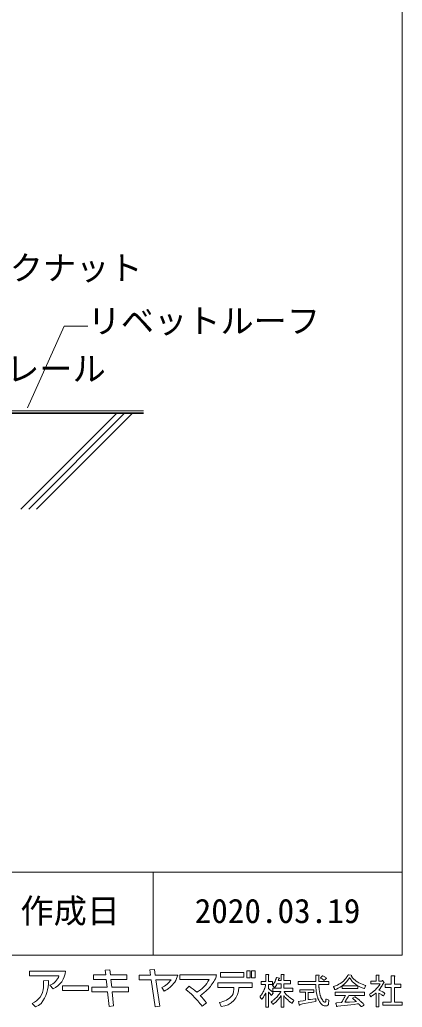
# Model space of a CAD drawing. Units: millimetres on the paper, enlarged 6 times. Extents: x -810 to 810, y -566 to 552.
# Drawn here: x 534 to 810, y -566 to 148 of the extents above; entities that cross this region are included whole.
import ezdxf
from ezdxf.enums import TextEntityAlignment as Align

# ---------------------------------------------------------------- set-up
doc = ezdxf.new("R2010")
doc.units = ezdxf.units.MM
doc.header["$LTSCALE"] = 6
for name, color, linetype, lineweight in [('1-4_リベットルーフ', 3, 'Continuous', 18), ('1-A_元図・躯体', 7, 'Continuous', 18), ('1-F', 7, 'Continuous', 18), ('F-F', 7, 'Continuous', 18)]:
    doc.layers.add(name, color=color, linetype=linetype, lineweight=lineweight)
doc.layers.add('E-E', color=7, linetype='Continuous')
doc.styles.add('ＭＳ ゴシック', font='')
doc.styles.get('ＭＳ ゴシック').set_extended_font_data('MS Gothic')

msp = doc.modelspace()

# ---------------------------------------------------------------- linework, layer by layer
at = {"layer": '1-4_リベットルーフ'}
for p, q in [((623.02, -134.463), (374.594, -134.463)), ((623.02, -135.963), (374.594, -135.963))]:
    msp.add_line(p, q, dxfattribs=at)
at = {"layer": '1-A_元図・躯体'}
for p, q in [((623.02, -136.463), (374.594, -136.463)), ((534.377, -205.565), (603.479, -136.463)), ((540.034, -205.565), (609.136, -136.463)), ((545.691, -205.565), (614.793, -136.463))]:
    msp.add_line(p, q, dxfattribs=at)
at = {"layer": '1-F'}
for p, q in [((539.16, -132.377), (565.691, -73.316)), ((565.691, -73.316), (582.727, -73.316))]:
    msp.add_line(p, q, dxfattribs=at)
at = {"layer": 'F-F'}
for p, q in [((630, -528), (630, -468)), ((586.815, -542.068), (586.815, -545.461)), ((595.71, -542.068), (586.815, -542.068)), ((598.723, -538.499), (595.386, -538.888)), ((595.386, -538.888), (595.71, -542.068)), ((599.092, -542.068), (598.723, -538.499)), ((611.027, -542.068), (599.092, -542.068)), ((611.009, -545.461), (611.027, -542.068)), ((619.93, -542.273), (619.93, -545.665)), ((628.044, -542.273), (619.93, -542.273)), ((630.835, -538.24), (627.499, -538.63)), ((627.499, -538.63), (628.044, -542.273)), ((631.446, -542.273), (630.835, -538.24)), ((647.852, -542.273), (631.446, -542.273)), ((793.338, -542.399), (791.033, -542.399)), ((540.679, -542.84), (561.904, -542.84)), ((550.625, -546.586), (554.223, -546.334)), ((586.815, -545.461), (596.056, -545.461)), ((596.056, -545.461), (596.629, -551.093)), ((599.443, -545.461), (611.009, -545.461)), ((600.025, -551.093), (599.443, -545.461)), ((619.93, -545.665), (628.552, -545.665)), ((628.552, -545.665), (631.481, -565.222)), ((634.848, -564.735), (631.96, -545.665)), ((631.96, -545.665), (643.004, -545.665)), ((649.334, -545.558), (670.364, -545.558)), ((711.282, -549.248), (707.923, -549.248)), ((713.323, -549.248), (716.221, -549.248)), ((722.412, -548.721), (722.412, -551.882)), ((724.387, -546.351), (729.129, -546.351)), ((724.387, -548.721), (724.387, -551.882)), ((724.387, -548.721), (729.129, -548.721)), ((729.129, -546.351), (729.129, -548.721)), ((747.503, -549.248), (734.858, -549.248)), ((749.676, -549.248), (756.854, -549.248)), ((793.931, -548.721), (787.214, -548.721)), ((804.336, -548.985), (809.078, -548.985)), ((809.078, -548.985), (809.078, -551.356)), ((557.595, -552.356), (555.295, -549.681)), ((585.535, -551.093), (585.535, -554.485)), ((596.629, -551.093), (585.535, -551.093)), ((585.535, -554.485), (596.975, -554.485)), ((596.975, -554.485), (598.059, -565.12)), ((612.201, -551.093), (600.025, -551.093)), ((600.376, -554.485), (612.189, -554.485)), ((601.425, -564.633), (600.376, -554.485)), ((612.189, -554.485), (612.201, -551.093)), ((637.918, -553.895), (636.282, -551.319)), ((653.619, -552.846), (656.073, -550.458)), ((676.723, -551.208), (688.202, -551.208)), ((691.879, -551.208), (701.61, -551.208)), ((711.414, -555.307), (711.414, -565.581)), ((722.28, -554.253), (716.353, -554.253)), ((724.585, -554.253), (730.841, -554.253)), ((745.988, -552.936), (735.912, -552.936)), ((735.912, -552.936), (735.912, -554.78)), ((739.995, -554.78), (735.912, -554.78)), ((741.971, -554.862), (745.988, -554.862)), ((745.988, -552.936), (745.988, -554.862)), ((782.604, -554.78), (761.596, -554.78)), ((761.596, -554.78), (761.596, -557.151)), ((766.469, -550.302), (766.469, -552.146)), ((782.604, -554.78), (782.604, -557.151)), ((791.033, -555.307), (791.033, -565.317)), ((802.031, -551.356), (797.619, -551.356)), ((802.031, -551.356), (802.031, -561.893)), ((804.336, -551.356), (804.336, -561.893)), ((804.336, -551.356), (809.078, -551.356)), ((544.887, -565.317), (542.6, -562.921)), ((668.508, -562.331), (665.307, -564.845)), ((679.188, -565.091), (677.807, -562.076)), ((722.412, -557.414), (722.412, -565.581)), ((768.972, -557.151), (761.596, -557.151)), ((771.343, -557.151), (782.604, -557.151)), ((795.973, -561.893), (795.973, -564)), ((802.031, -561.893), (795.973, -561.893)), ((804.336, -561.893), (810, -561.893)), ((810, -561.893), (810, -564)), ((598.059, -565.12), (601.425, -564.633)), ((631.481, -565.222), (634.848, -564.735)), ((810, -564), (795.973, -564))]:
    msp.add_line(p, q, dxfattribs=at)
for points in [[(-810, 552), (810, 552), (810, -528), (-810, -528)], [(810, -468), (240.709, -468), (90, -468)], [(566.681, -539.481), (540.679, -539.481), (540.679, -542.84)], [(675.679, -542.166), (649.334, -542.166), (649.334, -545.558)], [(678.732, -540.426), (678.732, -543.818), (695.452, -543.818)], [(695.452, -543.818), (695.47, -540.426), (678.732, -540.426)], [(713.258, -541.872), (711.414, -541.872), (711.414, -546.877)], [(713.258, -541.872), (713.653, -542.136), (713.389, -542.399), (713.323, -542.663), (713.323, -546.877)], [(724.321, -541.872), (722.412, -541.872), (722.412, -546.351), (720.37, -546.351)], [(724.321, -541.872), (724.651, -542.136), (724.387, -542.399), (724.387, -546.351)], [(749.939, -542.399), (747.437, -542.399), (747.437, -546.877)], [(749.939, -542.399), (750.071, -542.663), (749.676, -543.19), (749.676, -546.877)], [(771.343, -542.136), (770.947, -542.136), (770.684, -542.663), (770.486, -542.926), (770.355, -543.19), (769.96, -543.716), (769.828, -543.98), (769.235, -544.77), (768.972, -545.033), (768.577, -545.56), (767.523, -546.614), (767.194, -546.877), (766.93, -547.141), (766.272, -547.668), (765.086, -548.458), (764.164, -548.985), (763.111, -549.512), (761.793, -550.039), (761.003, -550.302), (760.345, -550.565), (760.41, -550.829), (760.542, -551.092), (760.608, -551.356), (760.74, -551.619), (760.806, -551.882), (760.937, -552.146), (761.003, -552.409), (761.135, -552.673)], [(771.343, -542.136), (773.186, -542.399), (773.45, -542.663), (773.186, -542.926), (773.252, -543.19), (774.043, -544.243), (774.569, -544.77), (774.767, -545.033), (775.03, -545.297), (775.36, -545.56), (775.623, -545.824), (776.611, -546.614), (777.796, -547.404), (778.718, -547.931), (779.772, -548.458), (781.089, -548.985), (781.814, -549.248), (782.67, -549.512), (783.592, -549.775), (783.526, -550.039), (783.262, -550.565), (783.197, -550.829), (782.933, -551.356), (782.867, -551.619), (782.604, -552.146), (782.472, -552.146)], [(791.033, -542.399), (791.033, -546.614), (787.214, -546.614), (787.214, -548.721)], [(793.338, -542.399), (793.075, -542.663), (793.009, -542.926), (793.009, -546.351), (793.141, -546.614)], [(701.61, -551.208), (701.628, -547.816), (676.723, -547.816), (676.723, -551.208)], [(711.282, -549.248), (711.15, -549.775), (711.15, -550.039), (710.953, -550.829), (710.821, -551.092), (710.623, -551.882), (710.492, -552.146), (710.426, -552.409), (710.294, -552.673), (710.228, -552.936), (709.965, -553.463), (709.899, -553.726), (709.504, -554.517), (709.306, -554.78), (709.043, -555.307), (708.845, -555.57), (708.713, -555.834), (707.923, -556.888), (707.66, -557.151), (707.462, -557.414), (707.199, -557.678), (707.199, -557.941), (707.33, -558.205), (707.528, -558.468), (707.66, -558.732), (707.857, -558.995), (707.989, -559.258), (708.187, -559.522), (708.318, -559.785)], [(711.414, -546.877), (707.923, -546.877), (707.923, -549.248)], [(713.323, -546.877), (716.221, -546.877), (716.221, -549.248)], [(713.323, -549.248), (713.323, -552.146), (714.114, -552.673), (715.102, -553.463), (716.419, -554.78), (716.814, -555.307), (715.826, -556.624), (715.562, -556.888), (715.365, -557.151)], [(719.25, -543.98), (719.119, -543.98), (719.053, -544.243), (718.921, -544.507), (718.789, -545.033), (718.658, -545.297), (718.592, -545.56), (718.46, -545.824), (718.394, -546.087), (718.131, -546.614), (718.065, -546.877), (717.67, -547.668), (717.472, -547.931), (717.209, -548.458), (716.419, -549.512), (716.155, -549.775), (716.945, -550.565), (717.143, -550.829), (717.67, -551.356)], [(722.412, -548.721), (719.448, -548.721), (719.053, -549.512), (718.855, -549.775), (718.592, -550.302), (717.802, -551.356), (717.67, -551.356)], [(719.25, -543.98), (720.304, -544.243), (721.226, -544.507), (721.226, -544.77), (720.831, -545.033), (720.765, -545.297), (720.633, -545.56), (720.502, -546.087), (720.37, -546.351)], [(747.437, -546.877), (734.858, -546.877), (734.858, -549.248)], [(747.503, -549.248), (747.503, -549.512), (747.569, -549.775), (747.569, -551.092), (747.634, -551.356), (747.634, -552.146), (747.7, -552.409), (747.7, -552.936), (747.766, -553.2), (747.766, -553.463), (747.832, -553.726), (747.832, -553.99), (747.898, -554.253), (747.898, -554.517), (748.03, -555.044), (748.03, -555.307), (748.227, -556.097), (748.227, -556.361), (748.556, -557.678), (748.688, -557.941), (748.886, -558.732), (749.017, -558.995), (749.083, -559.258), (749.478, -560.049), (749.544, -560.312), (749.676, -560.575), (749.873, -560.839), (750.137, -561.366), (750.334, -561.629), (750.466, -561.893), (751.256, -562.946), (751.783, -563.473), (752.113, -563.737), (752.903, -564.263), (753.561, -564.527)], [(749.676, -546.877), (756.854, -546.877), (756.854, -549.248)], [(749.676, -549.248), (749.676, -549.775), (749.742, -550.039), (749.742, -550.565), (749.808, -550.829), (749.808, -551.356), (749.873, -551.619), (749.873, -551.882), (749.939, -552.146), (749.939, -552.673), (750.005, -552.936), (750.005, -553.2), (750.137, -553.726), (750.137, -553.99), (750.203, -554.253), (750.203, -554.517), (750.4, -555.307), (750.4, -555.57), (750.795, -557.151), (750.927, -557.414), (751.059, -557.941), (751.191, -558.205), (751.256, -558.468), (752.047, -560.049), (752.244, -560.312), (752.376, -560.575), (752.574, -560.839), (752.837, -561.102), (753.035, -561.366), (753.364, -561.629), (753.825, -561.893)], [(752.705, -542.926), (752.442, -542.926), (752.113, -543.19), (751.849, -543.453), (751.191, -543.98), (750.927, -544.243), (751.191, -544.507), (751.652, -544.77), (752.047, -545.033), (753.364, -546.087)], [(752.705, -542.926), (753.627, -543.453), (753.957, -543.716), (754.352, -543.98), (754.681, -544.243), (754.944, -544.507), (755.142, -544.77), (754.483, -545.297), (754.22, -545.56), (753.561, -546.087), (753.364, -546.087)], [(772.067, -544.243), (772.199, -544.507), (772.396, -544.77), (772.528, -545.033), (773.911, -546.877), (775.228, -548.195), (776.216, -548.985), (777.401, -549.775), (777.862, -550.039), (766.667, -550.039)], [(772.067, -544.243), (771.869, -544.243), (771.672, -544.507), (771.54, -544.77), (771.343, -545.033), (771.211, -545.297), (770.025, -546.877), (769.762, -547.141), (769.564, -547.404), (767.984, -548.985), (766.667, -550.039)], [(793.931, -548.721), (793.799, -548.985), (793.602, -549.248), (793.47, -549.512), (793.075, -550.039), (792.943, -550.302), (792.548, -550.829), (792.285, -551.092), (791.89, -551.619), (791.626, -551.882), (791.429, -552.146), (790.375, -553.2), (790.046, -553.463), (789.782, -553.726), (789.124, -554.253), (788.729, -554.517), (788.399, -554.78), (787.214, -555.57), (786.753, -555.834), (786.358, -556.097), (786.621, -556.624), (786.687, -556.888), (787.214, -557.941)], [(795.709, -546.351), (797.026, -547.668), (796.763, -547.931), (796.368, -548.195), (795.973, -548.985), (795.775, -549.248), (795.512, -549.775), (795.314, -550.039), (795.182, -550.302), (794.59, -551.092), (794.458, -551.356), (793.47, -552.673), (793.207, -552.936), (793.009, -553.2), (793.536, -553.463), (794.26, -553.726), (795.446, -554.253), (795.973, -554.517), (796.895, -555.044), (797.29, -555.307), (797.422, -555.57), (796.5, -557.414), (796.236, -557.414)], [(795.709, -546.351), (795.512, -546.351), (795.38, -546.614), (793.141, -546.614)], [(802.031, -548.985), (797.619, -548.985), (797.619, -551.356)], [(804.6, -542.926), (802.031, -542.926), (802.031, -548.985)], [(804.6, -542.926), (804.732, -543.19), (804.468, -543.453), (804.336, -543.716), (804.336, -548.985)], [(711.414, -555.307), (711.216, -555.307), (710.953, -555.834), (710.887, -556.097), (710.492, -556.888), (710.294, -557.151), (710.031, -557.678), (709.635, -558.205), (709.504, -558.468), (708.911, -559.258), (708.648, -559.522), (708.45, -559.785), (708.318, -559.785)], [(713.653, -554.78), (713.323, -554.78), (713.323, -565.581), (711.414, -565.581)], [(713.653, -554.78), (713.916, -555.044), (714.706, -556.097), (714.838, -556.361), (715.036, -556.624), (715.167, -556.888), (715.365, -557.151)], [(722.28, -554.253), (722.148, -554.517), (721.951, -554.78), (721.819, -555.044), (721.226, -555.834), (721.094, -556.097), (720.897, -556.361), (720.633, -556.624), (720.041, -557.414), (719.514, -557.941), (719.316, -558.205), (718.263, -559.258), (717.933, -559.522), (717.67, -559.785), (717.341, -560.049), (717.077, -560.312), (716.748, -560.575), (716.353, -560.839), (715.365, -561.629), (715.76, -562.419), (715.958, -562.683), (716.353, -563.473)], [(722.412, -551.882), (716.353, -551.882), (716.353, -554.253)], [(724.387, -551.882), (730.841, -551.882), (730.841, -554.253)], [(724.585, -554.253), (724.716, -554.517), (725.902, -556.097), (726.165, -556.361), (726.363, -556.624), (726.89, -557.151), (727.219, -557.414), (727.482, -557.678), (729.129, -558.995), (731.105, -560.312), (731.566, -560.575), (731.302, -561.102), (731.105, -561.366), (730.446, -562.683), (730.117, -562.683)], [(739.995, -554.78), (739.995, -560.575), (738.415, -560.839), (736.175, -561.102), (734.99, -561.366), (735.253, -562.419), (735.253, -562.683), (735.517, -563.737), (735.714, -564)], [(741.971, -554.78), (741.971, -554.862), (741.971, -560.049)], [(766.469, -550.302), (766.272, -550.302), (765.086, -551.092), (763.703, -551.882), (762.518, -552.409), (761.859, -552.673), (761.135, -552.673)], [(778.389, -550.302), (777.994, -550.302), (777.994, -552.146), (766.469, -552.146)], [(778.389, -550.302), (779.311, -550.829), (780.365, -551.356), (781.682, -551.882), (782.472, -552.146)], [(791.033, -555.307), (790.902, -555.307), (790.638, -555.57), (789.321, -556.624), (788.926, -556.888), (788.597, -557.151), (787.807, -557.678), (787.346, -557.941), (787.214, -557.941)], [(793.141, -555.307), (793.009, -555.307), (793.009, -565.317), (791.033, -565.317)], [(793.141, -555.307), (793.602, -555.57), (795.182, -556.624), (795.841, -557.151), (796.236, -557.414)], [(722.412, -557.414), (722.28, -557.414), (722.082, -557.678), (721.951, -557.941), (721.753, -558.205), (721.621, -558.468), (720.633, -559.785), (720.37, -560.049), (720.172, -560.312), (718.592, -561.893), (716.945, -563.21), (716.55, -563.473), (716.353, -563.473)], [(724.651, -557.414), (724.387, -557.414), (724.387, -565.581), (722.412, -565.581)], [(724.651, -557.414), (725.243, -558.205), (725.507, -558.468), (725.704, -558.732), (725.968, -558.995), (726.165, -559.258), (727.219, -560.312), (727.548, -560.575), (727.812, -560.839), (728.47, -561.366), (728.734, -561.629), (729.063, -561.893), (729.458, -562.156), (730.117, -562.683)], [(747.437, -559.522), (747.503, -559.785), (747.503, -560.049), (747.634, -560.575), (747.634, -560.839), (747.7, -561.102), (747.239, -561.366), (744.737, -561.893), (742.102, -562.419), (739.337, -562.946), (737.888, -563.21), (736.373, -563.473), (736.044, -563.737), (735.912, -564), (735.714, -564)], [(747.437, -559.522), (746.712, -559.522), (745.264, -559.785), (743.683, -560.049), (741.971, -560.049)], [(755.34, -559.785), (755.866, -560.049), (757.052, -560.575), (757.052, -560.839), (756.92, -561.366), (756.92, -561.629), (756.788, -562.156), (756.788, -562.419), (756.657, -562.946), (756.657, -563.21), (756.591, -563.473), (756.327, -564), (756.13, -564.263), (755.801, -564.527), (753.561, -564.527)], [(755.34, -559.785), (754.879, -559.785), (754.879, -560.312), (754.813, -560.575), (754.813, -560.839), (754.747, -561.102), (754.747, -561.366), (754.615, -561.629), (754.418, -561.893), (753.825, -561.893)], [(768.972, -557.151), (768.774, -557.414), (768.247, -558.468), (768.05, -558.732), (767.523, -559.785), (767.325, -560.049), (766.798, -561.102), (766.601, -561.366), (766.206, -562.156), (762.452, -562.419), (761.991, -562.683), (762.057, -562.946), (762.189, -563.21), (762.584, -564.79), (762.781, -565.054)], [(778.587, -563.21), (777.533, -563.21), (775.162, -563.473), (772.726, -563.737), (765.613, -564.527), (763.44, -564.79), (763.045, -565.054), (762.781, -565.054)], [(771.343, -557.151), (771.079, -557.678), (770.882, -557.941), (770.75, -558.205), (770.552, -558.468), (770.289, -558.995), (770.091, -559.258), (769.96, -559.522), (769.762, -559.785), (769.499, -560.312), (769.301, -560.575), (769.169, -560.839), (768.972, -561.102), (768.708, -561.629), (768.511, -561.893)], [(775.887, -557.941), (775.623, -557.941), (774.043, -558.995), (774.306, -559.258), (776.282, -560.839), (776.545, -561.102), (776.874, -561.366), (775.426, -561.629), (771.869, -561.893), (768.511, -561.893)], [(775.887, -557.941), (776.545, -558.468), (776.94, -558.732), (778.257, -559.785), (778.521, -560.049), (779.179, -560.575), (779.443, -560.839), (779.772, -561.102), (780.299, -561.629), (780.628, -561.893), (781.418, -562.683), (781.616, -562.946), (781.879, -563.21), (782.275, -563.737), (782.406, -564), (781.945, -564.263), (781.155, -564.79), (780.694, -565.054), (780.299, -565.054)], [(778.587, -563.21), (778.85, -563.473), (779.179, -563.737), (779.377, -564), (779.64, -564.263), (779.838, -564.527), (780.101, -564.79), (780.299, -565.054)]]:
    msp.add_lwpolyline(points, dxfattribs=at)
for points in [[(697.615, -539.224), (697.615, -544.211), (700.134, -544.211), (700.134, -539.224)], [(701.124, -539.224), (701.124, -544.211), (703.643, -544.211), (703.643, -539.224)], [(583.146, -553.392), (583.158, -550), (564.364, -550), (564.364, -553.392)]]:
    msp.add_lwpolyline(points, close=True, dxfattribs=at)
for centre, radius, start, end in [((550.942, -538.014), 15.809, 294.8858, 354.69747), ((628.449, -536.582), 20.221, 327.63749, 343.65418), ((666.649, -541.185), 9.083, 335.50113, 353.79682), ((529.485, -547.422), 24.761, 321.70219, 2.51808), ((527.517, -549.44), 23.283, 355.59126, 7.04088), ((551.42, -539.324), 11.058, 290.51409, 341.45837), ((628.836, -535.754), 17.254, 295.56538, 324.94095), ((629.454, -536.262), 19.559, 295.64126, 325.26891), ((651.493, -536.022), 21.143, 298.08031, 333.1921), ((642.334, -527.706), 36.863, 318.37205, 332.10657), ((536.63, -550.095), 14.147, 294.95827, 355.39657), ((618.8, -598.816), 57.669, 45.98543, 52.85886), ((620.602, -601.168), 61.884, 48.70056, 55.02812), ((642.002, -524.624), 39.215, 304.1408, 315.32696), ((678.211, -551.456), 13.67, 274.09817, 1.03795), ((678.813, -552.52), 9.48, 330.51445, 7.9511), ((538.987, -551.528), 14.998, 293.16671, 311.4624), ((599.63, -614.686), 82.447, 37.19387, 44.0673), ((619.66, -599.613), 61.449, 37.35157, 43.80171), ((675.864, -547.189), 15.013, 277.43741, 318.2533)]:
    msp.add_arc(centre, radius, start, end, dxfattribs=at)

# ---------------------------------------------------------------- texts
at = {"layer": '1-F', "style": 'ＭＳ ゴシック'}
for s, p in [('ハードロックナット', (406.236, -45.22)), ('リベットルーフ', (582.598, -83.59)), ('EBベースレール', (427.744, -118.174))]:
    msp.add_text(s, height=17.6, dxfattribs=at).set_placement(p, align=Align.BOTTOM_LEFT)
at = {"layer": 'E-E', "style": 'ＭＳ ゴシック'}
for s, p in [('作成日', (534, -510)), ('2020.03.19', (660, -510))]:
    msp.add_text(s, height=17.6, dxfattribs=at).set_placement(p, align=Align.BOTTOM_LEFT)

doc.saveas('drawing.dxf')
